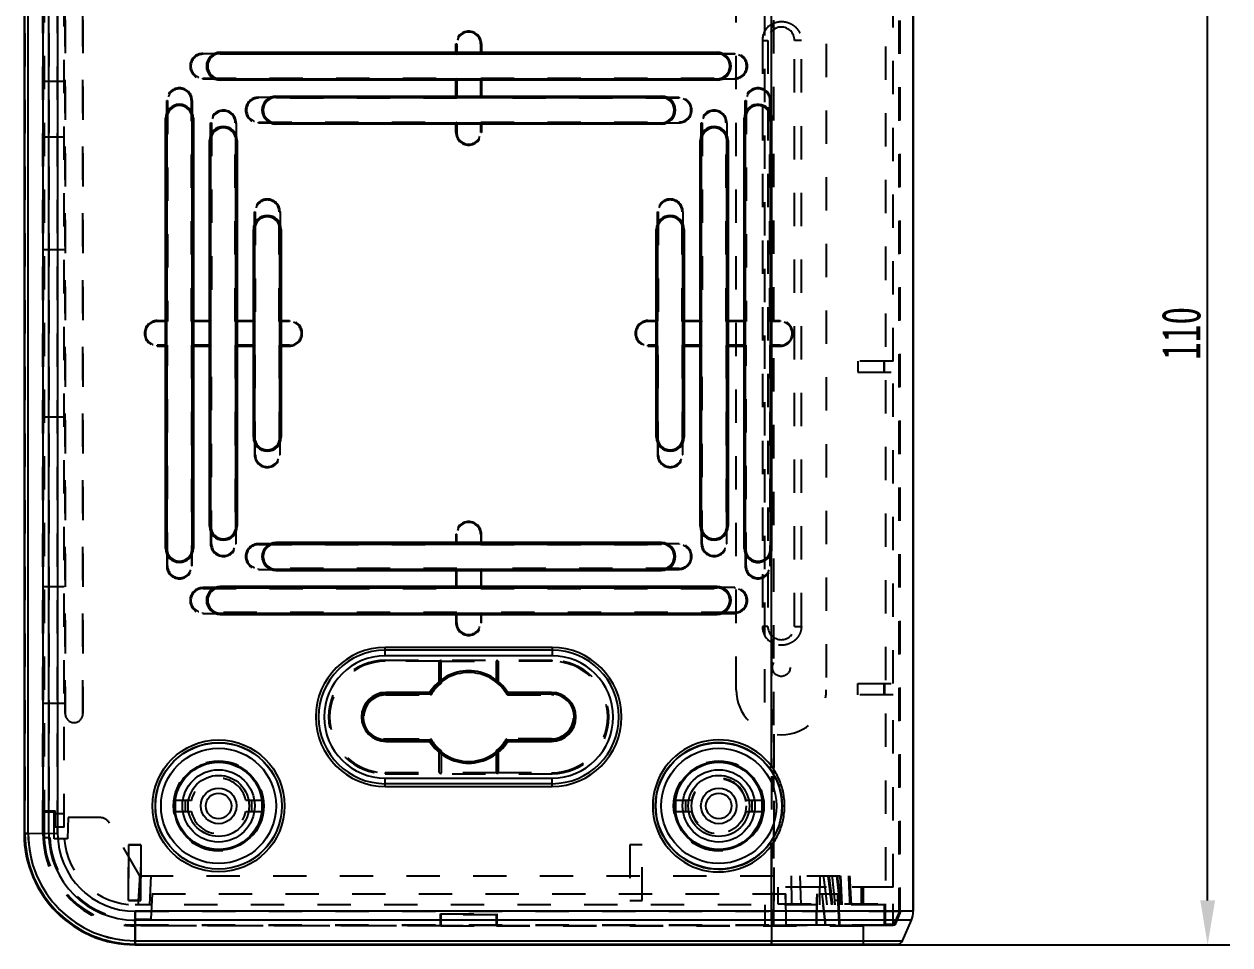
# Model space of a CAD drawing. Header units: millimetres. Extents: x 70 to 542, y 32 to 464.
# Drawn here: x 145.2 to 253.7, y 141.4 to 224.2 of the extents above; entities that cross this region are included whole.
import ezdxf

# ---------------------------------------------------------------- set-up
doc = ezdxf.new("R2010")
doc.units = ezdxf.units.MM
doc.header["$PDSIZE"] = -5
doc.linetypes.add('EB_DASH', pattern=[6, 3, -3])
doc.layers.get('Defpoints').update_dxf_attribs({"linetype": 'CONTINUOUS'})
for name, color, linetype in [('1_DXF_CONTINUOUS_LINE', 7, 'CONTINUOUS'), ('1_DXF_HIDDEN_LINE', 7, 'CONTINUOUS'), ('2_DXF_CONTINUOUS_LINE', 7, 'CONTINUOUS'), ('2_DXF_HIDDEN_LINE', 7, 'CONTINUOUS'), ('3_DXF_HIDDEN_LINE', 7, 'CONTINUOUS'), ('4_DXF_HIDDEN_LINE', 7, 'CONTINUOUS'), ('TOP', 7, 'CONTINUOUS')]:
    doc.layers.add(name, color=color, linetype=linetype)
doc.styles.add('标准', font='', dxfattribs={"width": 0.667})
doc.styles.get('标准').set_extended_font_data('仿宋_GB2312')
doc.dimstyles.new('标准', dxfattribs={"dimtxt": 3.5, "dimasz": 4, "dimexe": 2, "dimexo": 0, "dimtad": 1, "dimdec": 1, "dimdsep": 46, "dimtxsty": '标准', "dimcen": 0, "dimdle": 6, "dimazin": 0, "dimtfac": 1, "dimtdec": 3, "dimtmove": 0, "dimatfit": 3, "dimfxl": 1, "dimtolj": 1, "dimtzin": 0, "dimarcsym": 0})

# ---------------------------------------------------------------- blocks, each defined once
blk = doc.blocks.new('*D15')
at = {"layer": 'Defpoints', "color": 0}
for p in [(187.96, 251.43), (251.69, 251.43), (187.96, 141.43)]:
    blk.add_point(p, dxfattribs=at)
at = {"layer": 'TOP', "color": 0, "lineweight": -2}
for p, q in [((187.96, 251.43), (253.69, 251.43)), ((251.69, 145.43), (251.69, 247.43)), ((187.96, 141.43), (253.69, 141.43))]:
    blk.add_line(p, q, dxfattribs=at)
at = {"layer": 'TOP', "color": 0}
for points in [[(251.03, 247.43), (252.36, 247.43), (251.69, 251.43)], [(251.03, 145.43), (252.36, 145.43), (251.69, 141.43)]]:
    blk.add_solid(points, dxfattribs=at)
at = {"layer": 'TOP', "color": 0, "insert": (249.32, 196.43), "char_height": 3.5, "attachment_point": 5, "rotation": 90, "style": '标准'}
blk.add_mtext('\\A1;110', dxfattribs=at)

msp = doc.modelspace()

# ---------------------------------------------------------------- linework, layer by layer
at = {"layer": '1_DXF_CONTINUOUS_LINE', "color": 7, "linetype": 'Continuous'}
for p, q in [((225.21, 248.41), (225.21, 144.45)), ((145.21, 241.43), (145.21, 151.43)), ((145.28, 151.43), (145.28, 241.43)), ((145.58, 151.44), (145.58, 241.43)), ((147.43, 151.43), (147.43, 241.43)), ((148.23, 241.43), (148.23, 151.43)), ((212.46, 216.05), (212.46, 235.37)), ((162.86, 221.58), (162.86, 221.71)), ((162.86, 221.71), (207.56, 221.71)), ((184.06, 221.61), (162.86, 221.61)), ((162.86, 221.58), (207.56, 221.58)), ((184.09, 221.58), (184.06, 221.61)), ((186.37, 221.61), (186.34, 221.58)), ((207.56, 221.61), (186.37, 221.61)), ((207.56, 221.71), (207.56, 221.58)), ((162.86, 219.2), (162.86, 219.33)), ((162.86, 219.33), (207.56, 219.33)), ((162.86, 219.3), (184.06, 219.3)), ((207.56, 219.2), (162.86, 219.2)), ((184.06, 219.3), (184.09, 219.33)), ((186.34, 219.33), (186.37, 219.3)), ((186.37, 219.3), (207.56, 219.3)), ((207.56, 219.33), (207.56, 219.2)), ((167.86, 217.63), (167.86, 217.76)), ((167.86, 217.76), (202.56, 217.76)), ((184.06, 217.66), (167.86, 217.66)), ((167.86, 217.63), (202.56, 217.63)), ((184.09, 217.63), (184.06, 217.66)), ((186.37, 217.66), (186.34, 217.63)), ((202.56, 217.66), (186.37, 217.66)), ((202.56, 217.76), (202.56, 217.63)), ((157.94, 177.08), (157.94, 215.78)), ((157.94, 215.78), (158.06, 215.78)), ((158.04, 215.78), (158.04, 197.59)), ((158.06, 177.08), (158.06, 215.78)), ((160.32, 177.08), (160.32, 215.78)), ((160.32, 215.78), (160.44, 215.78)), ((160.34, 197.59), (160.34, 215.78)), ((160.44, 215.78), (160.44, 177.08)), ((167.86, 215.25), (167.86, 215.38)), ((167.86, 215.38), (202.56, 215.38)), ((167.86, 215.35), (184.06, 215.35)), ((202.56, 215.25), (167.86, 215.25)), ((184.06, 215.35), (184.09, 215.38)), ((186.34, 215.38), (186.37, 215.35)), ((186.37, 215.35), (202.56, 215.35)), ((202.56, 215.38), (202.56, 215.25)), ((209.99, 215.78), (210.11, 215.78)), ((209.99, 177.08), (209.99, 215.78)), ((210.09, 215.78), (210.09, 197.59)), ((210.11, 177.08), (210.11, 215.78)), ((212.37, 215.78), (212.49, 215.78)), ((212.37, 177.08), (212.37, 215.78)), ((212.39, 197.59), (212.39, 215.78)), ((212.49, 177.08), (212.49, 215.78)), ((161.89, 179.08), (161.89, 213.78)), ((161.89, 213.78), (162.01, 213.78)), ((161.99, 213.78), (161.99, 197.59)), ((162.01, 179.08), (162.01, 213.78)), ((164.27, 179.08), (164.27, 213.78)), ((164.27, 213.78), (164.39, 213.78)), ((164.29, 197.59), (164.29, 213.78)), ((164.39, 213.78), (164.39, 179.08)), ((206.04, 213.78), (206.16, 213.78)), ((206.04, 179.08), (206.04, 213.78)), ((206.14, 213.78), (206.14, 197.59)), ((206.16, 179.08), (206.16, 213.78)), ((208.42, 213.78), (208.54, 213.78)), ((208.42, 179.08), (208.42, 213.78)), ((208.44, 197.59), (208.44, 213.78)), ((208.54, 213.78), (208.54, 179.08)), ((165.84, 187.08), (165.84, 205.78)), ((165.84, 205.78), (165.96, 205.78)), ((165.94, 205.78), (165.94, 197.59)), ((165.96, 187.08), (165.96, 205.78)), ((168.22, 187.08), (168.22, 205.78)), ((168.22, 205.78), (168.34, 205.78)), ((168.24, 197.59), (168.24, 205.78)), ((168.34, 205.78), (168.34, 187.08)), ((202.09, 205.78), (202.21, 205.78)), ((202.09, 187.08), (202.09, 205.78)), ((202.19, 205.78), (202.19, 197.59)), ((202.21, 187.08), (202.21, 205.78)), ((204.47, 205.78), (204.59, 205.78)), ((204.47, 187.08), (204.47, 205.78)), ((204.49, 197.59), (204.49, 205.78)), ((204.59, 205.78), (204.59, 187.08)), ((158.04, 197.59), (158.06, 197.56)), ((160.32, 197.56), (160.34, 197.59)), ((161.99, 197.59), (162.01, 197.56)), ((164.27, 197.56), (164.29, 197.59)), ((165.94, 197.59), (165.96, 197.56)), ((168.22, 197.56), (168.24, 197.59)), ((202.19, 197.59), (202.21, 197.56)), ((204.47, 197.56), (204.49, 197.59)), ((206.14, 197.59), (206.16, 197.56)), ((208.42, 197.56), (208.44, 197.59)), ((210.09, 197.59), (210.11, 197.56)), ((212.37, 197.56), (212.39, 197.59)), ((158.04, 195.28), (158.06, 195.3)), ((158.04, 195.28), (158.04, 177.08)), ((160.34, 195.28), (160.32, 195.3)), ((160.34, 177.08), (160.34, 195.28)), ((162.01, 195.3), (161.99, 195.28)), ((161.99, 195.28), (161.99, 179.08)), ((164.29, 195.28), (164.27, 195.3)), ((164.29, 179.08), (164.29, 195.28)), ((165.96, 195.3), (165.94, 195.28)), ((165.94, 195.28), (165.94, 187.08)), ((168.24, 195.28), (168.22, 195.3)), ((168.24, 187.08), (168.24, 195.28)), ((202.21, 195.3), (202.19, 195.28)), ((202.19, 195.28), (202.19, 187.08)), ((204.49, 195.28), (204.47, 195.3)), ((204.49, 187.08), (204.49, 195.28)), ((206.16, 195.3), (206.14, 195.28)), ((206.14, 195.28), (206.14, 179.08)), ((208.42, 195.3), (208.44, 195.28)), ((208.44, 179.08), (208.44, 195.28)), ((210.11, 195.3), (210.09, 195.28)), ((210.09, 195.28), (210.09, 177.08)), ((212.39, 195.28), (212.37, 195.3)), ((212.39, 177.08), (212.39, 195.28)), ((165.96, 187.08), (165.84, 187.08)), ((168.34, 187.08), (168.22, 187.08)), ((202.21, 187.08), (202.09, 187.08)), ((204.59, 187.08), (204.47, 187.08)), ((162.01, 179.08), (161.89, 179.08)), ((164.39, 179.08), (164.27, 179.08)), ((206.16, 179.08), (206.04, 179.08)), ((208.54, 179.08), (208.42, 179.08)), ((158.06, 177.08), (157.94, 177.08)), ((160.44, 177.08), (160.32, 177.08)), ((202.56, 177.61), (167.86, 177.61)), ((167.86, 177.48), (167.86, 177.61)), ((167.86, 177.51), (184.06, 177.51)), ((167.86, 177.48), (202.56, 177.48)), ((184.06, 177.51), (184.09, 177.48)), ((186.34, 177.48), (186.37, 177.51)), ((186.37, 177.51), (202.56, 177.51)), ((202.56, 177.61), (202.56, 177.48)), ((210.11, 177.08), (209.99, 177.08)), ((212.49, 177.08), (212.37, 177.08)), ((212.46, 157.49), (212.46, 176.82)), ((167.86, 175.23), (202.56, 175.23)), ((167.86, 175.1), (167.86, 175.23)), ((184.06, 175.2), (167.86, 175.2)), ((167.86, 175.1), (202.56, 175.1)), ((184.09, 175.23), (184.06, 175.2)), ((186.37, 175.2), (186.34, 175.23)), ((202.56, 175.2), (186.37, 175.2)), ((202.56, 175.23), (202.56, 175.1)), ((162.86, 173.53), (162.86, 173.66)), ((207.56, 173.66), (162.86, 173.66)), ((207.56, 173.66), (207.56, 173.53)), ((184.06, 173.56), (162.86, 173.56)), ((162.86, 173.53), (207.56, 173.53)), ((184.06, 173.56), (184.09, 173.53)), ((186.34, 173.53), (186.37, 173.56)), ((207.56, 173.56), (186.37, 173.56)), ((162.86, 171.15), (162.86, 171.28)), ((162.86, 171.28), (207.56, 171.28)), ((162.86, 171.25), (184.06, 171.25)), ((162.86, 171.15), (207.56, 171.15)), ((184.09, 171.28), (184.06, 171.25)), ((186.37, 171.25), (186.34, 171.28)), ((186.37, 171.25), (207.56, 171.25)), ((207.56, 171.28), (207.56, 171.15)), ((192.71, 168.18), (177.71, 168.18)), ((177.71, 167.43), (177.71, 168.18)), ((192.71, 168.18), (192.71, 167.43)), ((192.71, 167.93), (177.71, 167.93)), ((192.71, 167.43), (177.71, 167.43)), ((181.69, 164.13), (177.76, 164.13)), ((177.76, 164.08), (177.76, 164.13)), ((177.76, 164.08), (181.72, 164.08)), ((181.78, 163.98), (177.76, 163.98)), ((192.66, 163.98), (188.65, 163.98)), ((188.71, 164.08), (192.66, 164.08)), ((192.66, 164.13), (188.73, 164.13)), ((192.66, 164.13), (192.66, 164.08)), ((177.76, 159.88), (181.78, 159.88)), ((181.72, 159.78), (177.76, 159.78)), ((177.76, 159.73), (177.76, 159.78)), ((177.76, 159.73), (181.69, 159.73)), ((188.65, 159.88), (192.66, 159.88)), ((192.66, 159.78), (188.71, 159.78)), ((188.73, 159.73), (192.66, 159.73)), ((192.66, 159.78), (192.66, 159.73)), ((212.26, 157.34), (212.46, 157.49)), ((177.71, 156.43), (192.71, 156.43)), ((177.71, 155.68), (177.71, 156.43)), ((192.71, 155.68), (192.71, 156.43)), ((192.71, 155.93), (177.71, 155.93)), ((177.71, 155.68), (192.71, 155.68)), ((213.63, 153.93), (213.4, 153.93)), ((145.28, 151.43), (145.21, 151.43)), ((148.23, 151.43), (145.58, 151.44)), ((212.46, 150.37), (212.26, 150.52)), ((212.46, 144.45), (212.46, 150.37)), ((225.21, 144.45), (155.22, 144.45)), ((155.22, 141.8), (155.22, 144.45)), ((225.05, 143.65), (155.22, 143.65)), ((212.46, 143.65), (212.46, 141.8)), ((224.24, 141.8), (225.05, 143.65)), ((155.21, 141.5), (223.79, 141.5)), ((155.21, 141.43), (155.21, 141.5)), ((155.21, 141.43), (220.71, 141.43)), ((155.22, 141.8), (224.24, 141.8)), ((212.46, 141.5), (212.46, 141.43)), ((220.71, 141.43), (223.79, 141.5))]:
    msp.add_line(p, q, dxfattribs=at)
for centre, radius in [((162.71, 153.93), 5.94), ((162.71, 153.93), 5.69), ((162.71, 153.93), 5.68), ((207.71, 153.93), 5.68), ((162.71, 153.93), 5.18), ((207.71, 153.93), 5.18), ((162.71, 153.93), 4), ((162.71, 153.93), 3.92), ((207.71, 153.93), 4), ((207.71, 153.93), 3.92), ((162.71, 153.93), 3.25), ((162.71, 153.93), 2.75), ((207.71, 153.93), 3.25), ((207.71, 153.93), 2.75), ((162.71, 153.93), 1.6), ((207.71, 153.93), 1.6)]:
    msp.add_circle(centre, radius, dxfattribs=at)
for centre, radius, start, end in [((162.86, 220.46), 1.25, 90, 270), ((162.86, 220.46), 1.13, 90, 270), ((207.56, 220.46), 1.25, 270, 90), ((207.56, 220.46), 1.13, 270, 90), ((159.19, 215.78), 1.25, 0, 180), ((167.86, 216.51), 1.25, 90, 270), ((167.86, 216.51), 1.13, 90, 270), ((202.56, 216.51), 1.25, 270, 90), ((202.56, 216.51), 1.13, 270, 90), ((211.24, 215.78), 1.25, 12.175, 180), ((159.19, 215.78), 1.13, 0, 180), ((211.24, 215.78), 1.13, 0, 180), ((163.14, 213.78), 1.25, 0, 180), ((163.14, 213.78), 1.13, 0, 180), ((207.29, 213.78), 1.25, 0, 180), ((207.29, 213.78), 1.13, 0, 180), ((167.09, 205.78), 1.25, 0, 180), ((167.09, 205.78), 1.13, 0, 180), ((203.34, 205.78), 1.25, 0, 180), ((203.34, 205.78), 1.13, 0, 180), ((167.09, 187.08), 1.25, 180, 0), ((167.09, 187.08), 1.13, 180, 0), ((203.34, 187.08), 1.25, 180, 360), ((203.34, 187.08), 1.13, 180, 360), ((163.14, 179.08), 1.25, 180, 0), ((163.14, 179.08), 1.13, 180, 0), ((207.29, 179.08), 1.25, 180, 360), ((207.29, 179.08), 1.13, 180, 0), ((159.19, 177.08), 1.25, 180, 0), ((159.19, 177.08), 1.13, 180, 0), ((167.86, 176.36), 1.25, 90, 270), ((167.86, 176.36), 1.13, 90, 270), ((202.56, 176.36), 1.25, 270, 90), ((202.56, 176.36), 1.13, 270, 90), ((211.24, 177.08), 1.25, 180, 347.825), ((211.24, 177.08), 1.13, 180, 0), ((162.86, 172.41), 1.25, 90, 270), ((207.56, 172.41), 1.25, 270, 90), ((162.86, 172.41), 1.13, 90, 270), ((207.56, 172.41), 1.13, 270, 90), ((177.71, 161.93), 6.25, 90, 270), ((192.71, 161.93), 6.25, 270, 90), ((177.71, 161.93), 6, 90, 270), ((177.71, 161.93), 5.5, 90, 270), ((192.71, 161.93), 6, 270, 90), ((192.71, 161.93), 5.5, 270, 90), ((185.21, 161.93), 4.15, 32.0288, 147.9712), ((185.21, 161.93), 4.1, 130.2714, 148.3761), ((185.21, 161.93), 4, 30.8305, 149.1695), ((185.21, 161.93), 4.1, 31.6239, 49.7286), ((177.76, 161.93), 2.2, 90, 270), ((177.76, 161.93), 2.15, 90, 270), ((177.76, 161.93), 2.05, 90, 270), ((192.66, 161.93), 2.2, 270, 90), ((192.66, 161.93), 2.15, 270, 90), ((192.66, 161.93), 2.05, 270, 90), ((185.21, 161.93), 4.15, 212.0288, 327.9712), ((185.21, 161.93), 4.1, 211.6239, 229.7286), ((185.21, 161.93), 4, 210.8305, 329.1695), ((185.21, 161.93), 4.1, 310.2714, 328.3761), ((207.71, 153.93), 5.94, 36.8666, 323.1334), ((207.71, 153.93), 5.69, 36.8666, 323.1334), ((155.21, 151.43), 10, 180, 269.9977), ((155.21, 151.43), 9.93, 180, 269.9998), ((155.22, 151.44), 9.64, 180, 269.9969), ((155.22, 151.44), 7.79, 180.0167, 269.9837), ((155.22, 151.44), 6.99, 180.0222, 269.9783), ((223.21, 144.45), 2, 336.4562, 359.9953), ((223.78, 142), 0.5, 271.2703, 336.4596)]:
    msp.add_arc(centre, radius, start, end, dxfattribs=at)
for points, knots in [([(212.49, 215.78), (212.49, 215.81), (212.49, 215.87), (212.48, 215.96), (212.47, 216.02), (212.46, 216.05)], [0, 0, 0, 0, 0.088898, 0.1774561, 0.2662373, 0.2662373, 0.2662373, 0.2662373]), ([(212.46, 176.82), (212.47, 176.85), (212.48, 176.9), (212.49, 176.99), (212.49, 177.05), (212.49, 177.08)], [0, 0, 0, 0, 0.0889063, 0.177465, 0.2662373, 0.2662373, 0.2662373, 0.2662373]), ([(182.56, 165.06), (182.58, 165.05), (182.6, 165.04), (182.63, 165.03), (182.65, 165.02), (182.66, 165.01)], [0, 0, 0, 0, 0.0366719, 0.0733029, 0.1098936, 0.1098936, 0.1098936, 0.1098936]), ([(187.76, 165.01), (187.78, 165.02), (187.8, 165.03), (187.83, 165.04), (187.85, 165.05), (187.86, 165.06)], [0, 0, 0, 0, 0.0366188, 0.0732498, 0.1098936, 0.1098936, 0.1098936, 0.1098936]), ([(181.69, 164.13), (181.7, 164.13), (181.7, 164.12), (181.71, 164.1), (181.72, 164.09), (181.72, 164.08)], [0, 0, 0, 0, 0.02000033, 0.03999061, 0.05997094, 0.05997094, 0.05997094, 0.05997094]), ([(188.71, 164.08), (188.71, 164.09), (188.71, 164.1), (188.72, 164.12), (188.73, 164.13), (188.73, 164.13)], [0, 0, 0, 0, 0.01998033, 0.03997061, 0.05997094, 0.05997094, 0.05997094, 0.05997094]), ([(181.72, 159.78), (181.72, 159.78), (181.71, 159.76), (181.7, 159.75), (181.7, 159.74), (181.69, 159.73)], [0, 0, 0, 0, 0.01998033, 0.03997061, 0.05997094, 0.05997094, 0.05997094, 0.05997094]), ([(188.73, 159.73), (188.73, 159.74), (188.72, 159.75), (188.71, 159.76), (188.71, 159.78), (188.71, 159.78)], [0, 0, 0, 0, 0.02000033, 0.03999061, 0.05997094, 0.05997094, 0.05997094, 0.05997094]), ([(182.66, 158.85), (182.65, 158.84), (182.63, 158.83), (182.6, 158.82), (182.58, 158.81), (182.56, 158.8)], [0, 0, 0, 0, 0.0366188, 0.0732498, 0.1098936, 0.1098936, 0.1098936, 0.1098936]), ([(187.86, 158.8), (187.85, 158.81), (187.83, 158.82), (187.8, 158.83), (187.78, 158.84), (187.76, 158.85)], [0, 0, 0, 0, 0.0366719, 0.0733029, 0.1098936, 0.1098936, 0.1098936, 0.1098936]), ([(212.26, 157.34), (212.4, 157.16), (212.74, 156.65), (213.14, 155.76), (213.36, 154.79), (213.4, 154.18), (213.4, 153.93)], [0, 0, 0, 0, 0.693764, 1.808347, 2.917641, 3.656095, 3.656095, 3.656095, 3.656095]), ([(213.63, 153.93), (213.63, 154.35), (213.54, 155.2), (213.14, 156.42), (212.71, 157.15), (212.46, 157.49)], [0, 0, 0, 0, 1.268288, 2.543308, 3.804848, 3.804848, 3.804848, 3.804848]), ([(213.4, 153.93), (213.4, 153.66), (213.36, 153.02), (213.12, 152.05), (212.72, 151.19), (212.4, 150.7), (212.26, 150.52)], [0, 0, 0, 0, 0.818384, 1.900952, 2.988464, 3.656206, 3.656206, 3.656206, 3.656206]), ([(212.46, 150.37), (212.71, 150.71), (213.14, 151.45), (213.54, 152.66), (213.63, 153.51), (213.63, 153.93)], [0, 0, 0, 0, 1.26208, 2.537118, 3.804848, 3.804848, 3.804848, 3.804848]), ([(145.58, 151.44), (145.53, 151.44), (145.44, 151.44), (145.35, 151.43), (145.3, 151.44), (145.28, 151.43)], [0, 0, 0, 0, 0.1556789, 0.2606799, 0.3002307, 0.3002307, 0.3002307, 0.3002307]), ([(212.46, 144.45), (212.46, 144.36), (212.46, 144.18), (212.46, 143.91), (212.46, 143.74), (212.46, 143.65)], [0, 0, 0, 0, 0.2730825, 0.5410202, 0.7987688, 0.7987688, 0.7987688, 0.7987688]), ([(155.21, 141.5), (155.22, 141.51), (155.21, 141.56), (155.22, 141.66), (155.22, 141.75), (155.22, 141.8)], [0, 0, 0, 0, 0.0397513, 0.1448591, 0.3002325, 0.3002325, 0.3002325, 0.3002325]), ([(212.46, 141.8), (212.46, 141.75), (212.46, 141.66), (212.47, 141.56), (212.46, 141.51), (212.46, 141.5)], [0, 0, 0, 0, 0.1556745, 0.260669, 0.3002025, 0.3002025, 0.3002025, 0.3002025])]:
    msp.add_open_spline(points, degree=3, knots=knots, dxfattribs=at)
at = {"layer": '1_DXF_HIDDEN_LINE', "color": 8, "linetype": 'EB_DASH'}
for p, q in [((212.66, 197.59), (212.66, 249.67)), ((223.91, 248.56), (223.91, 144.3)), ((222.71, 246.23), (222.71, 146.63)), ((146.91, 151.43), (146.91, 241.43)), ((146.97, 151.43), (146.97, 241.43)), ((148.91, 162.23), (148.91, 230.63)), ((150.51, 230.63), (150.51, 162.23)), ((184.06, 221.61), (184.06, 222.46)), ((184.06, 222.46), (184.14, 222.46)), ((184.14, 222.46), (184.14, 221.53)), ((186.29, 221.53), (186.29, 222.46)), ((186.29, 222.46), (186.37, 222.46)), ((186.37, 222.46), (186.37, 221.61)), ((161.29, 221.53), (161.29, 221.61)), ((161.29, 221.61), (162.86, 221.61)), ((184.14, 221.53), (161.29, 221.53)), ((184.09, 221.58), (184.14, 221.53)), ((186.29, 221.53), (186.34, 221.58)), ((209.14, 221.53), (186.29, 221.53)), ((207.56, 221.61), (209.14, 221.61)), ((209.14, 221.61), (209.14, 221.53)), ((161.29, 219.3), (161.29, 219.38)), ((161.29, 219.38), (184.14, 219.38)), ((162.86, 219.3), (161.29, 219.3)), ((184.06, 217.66), (184.06, 219.3)), ((184.09, 219.33), (184.14, 219.38)), ((184.14, 219.38), (184.14, 217.58)), ((186.29, 217.58), (186.29, 219.38)), ((186.29, 219.38), (186.34, 219.33)), ((186.29, 219.38), (209.14, 219.38)), ((186.37, 219.3), (186.37, 217.66)), ((209.14, 219.3), (207.56, 219.3)), ((209.14, 219.38), (209.14, 219.3)), ((158.04, 215.78), (158.04, 217.36)), ((158.04, 217.36), (158.11, 217.36)), ((158.11, 217.36), (158.11, 197.51)), ((160.26, 197.51), (160.26, 217.36)), ((160.26, 217.36), (160.34, 217.36)), ((160.34, 217.36), (160.34, 215.78)), ((166.29, 217.58), (166.29, 217.66)), ((166.29, 217.66), (167.86, 217.66)), ((184.14, 217.58), (166.29, 217.58)), ((184.09, 217.63), (184.14, 217.58)), ((186.29, 217.58), (186.34, 217.63)), ((204.14, 217.58), (186.29, 217.58)), ((202.56, 217.66), (204.14, 217.66)), ((204.14, 217.66), (204.14, 217.58)), ((210.09, 217.36), (210.16, 217.36)), ((210.09, 215.78), (210.09, 217.36)), ((210.16, 217.36), (210.16, 197.51)), ((212.31, 217.36), (212.39, 217.36)), ((212.31, 197.51), (212.31, 217.36)), ((212.39, 217.36), (212.39, 215.78)), ((161.99, 213.78), (161.99, 215.36)), ((161.99, 215.36), (162.06, 215.36)), ((162.06, 215.36), (162.06, 197.51)), ((164.21, 197.51), (164.21, 215.36)), ((164.21, 215.36), (164.29, 215.36)), ((164.29, 215.36), (164.29, 213.78)), ((166.29, 215.35), (166.29, 215.43)), ((166.29, 215.43), (184.14, 215.43)), ((167.86, 215.35), (166.29, 215.35)), ((184.06, 214.51), (184.06, 215.35)), ((184.14, 215.43), (184.09, 215.38)), ((184.14, 215.43), (184.14, 214.51)), ((186.29, 214.51), (186.29, 215.43)), ((186.29, 215.43), (186.34, 215.38)), ((186.29, 215.43), (204.14, 215.43)), ((186.37, 215.35), (186.37, 214.51)), ((204.14, 215.35), (202.56, 215.35)), ((204.14, 215.43), (204.14, 215.35)), ((206.14, 213.78), (206.14, 215.36)), ((206.14, 215.36), (206.21, 215.36)), ((206.21, 215.36), (206.21, 197.51)), ((208.36, 197.51), (208.36, 215.36)), ((208.36, 215.36), (208.44, 215.36)), ((208.44, 215.36), (208.44, 213.78)), ((184.14, 214.51), (184.06, 214.51)), ((186.37, 214.51), (186.29, 214.51)), ((165.94, 205.78), (165.94, 207.36)), ((165.94, 207.36), (166.01, 207.36)), ((166.01, 207.36), (166.01, 197.51)), ((168.16, 197.51), (168.16, 207.36)), ((168.16, 207.36), (168.24, 207.36)), ((168.24, 207.36), (168.24, 205.78)), ((202.19, 207.36), (202.26, 207.36)), ((202.19, 205.78), (202.19, 207.36)), ((202.26, 207.36), (202.26, 197.51)), ((204.41, 207.36), (204.49, 207.36)), ((204.41, 197.51), (204.41, 207.36)), ((204.49, 207.36), (204.49, 205.78)), ((157.19, 197.51), (157.19, 197.59)), ((157.19, 197.59), (158.04, 197.59)), ((158.11, 197.51), (157.19, 197.51)), ((158.11, 197.51), (158.06, 197.56)), ((160.26, 197.51), (160.32, 197.56)), ((162.06, 197.51), (160.26, 197.51)), ((160.34, 197.59), (161.99, 197.59)), ((162.06, 197.51), (162.01, 197.56)), ((164.21, 197.51), (164.27, 197.56)), ((166.01, 197.51), (164.21, 197.51)), ((164.29, 197.59), (165.94, 197.59)), ((166.01, 197.51), (165.96, 197.56)), ((168.16, 197.51), (168.22, 197.56)), ((169.09, 197.51), (168.16, 197.51)), ((168.24, 197.59), (169.09, 197.59)), ((169.09, 197.59), (169.09, 197.51)), ((201.34, 197.59), (202.19, 197.59)), ((201.34, 197.51), (201.34, 197.59)), ((202.26, 197.51), (201.34, 197.51)), ((202.26, 197.51), (202.21, 197.56)), ((204.41, 197.51), (204.47, 197.56)), ((206.21, 197.51), (204.41, 197.51)), ((204.49, 197.59), (206.14, 197.59)), ((206.16, 197.56), (206.21, 197.51)), ((208.42, 197.56), (208.36, 197.51)), ((210.16, 197.51), (208.36, 197.51)), ((208.44, 197.59), (210.09, 197.59)), ((210.16, 197.51), (210.11, 197.56)), ((212.31, 197.51), (212.37, 197.56)), ((213.24, 197.51), (212.31, 197.51)), ((212.39, 197.59), (212.66, 197.59)), ((213.24, 197.58), (213.24, 197.51)), ((157.19, 195.28), (157.19, 195.36)), ((158.11, 195.36), (157.19, 195.36)), ((157.19, 195.28), (158.04, 195.28)), ((158.06, 195.3), (158.11, 195.36)), ((158.11, 175.51), (158.11, 195.36)), ((160.26, 195.36), (160.26, 175.51)), ((160.32, 195.3), (160.26, 195.36)), ((162.06, 195.36), (160.26, 195.36)), ((160.34, 195.28), (161.99, 195.28)), ((162.01, 195.3), (162.06, 195.36)), ((162.06, 177.51), (162.06, 195.36)), ((164.21, 195.36), (164.21, 177.51)), ((164.27, 195.3), (164.21, 195.36)), ((166.01, 195.36), (164.21, 195.36)), ((164.29, 195.28), (165.94, 195.28)), ((165.96, 195.3), (166.01, 195.36)), ((166.01, 185.51), (166.01, 195.36)), ((168.16, 195.36), (168.16, 185.51)), ((168.22, 195.3), (168.16, 195.36)), ((169.09, 195.36), (168.16, 195.36)), ((168.24, 195.28), (169.09, 195.28)), ((169.09, 195.36), (169.09, 195.28)), ((202.26, 195.36), (201.34, 195.36)), ((201.34, 195.28), (201.34, 195.36)), ((201.34, 195.28), (202.19, 195.28)), ((202.21, 195.3), (202.26, 195.36)), ((202.26, 185.51), (202.26, 195.36)), ((206.21, 195.36), (204.41, 195.36)), ((204.47, 195.3), (204.41, 195.36)), ((204.41, 195.36), (204.41, 185.51)), ((204.49, 195.28), (206.14, 195.28)), ((206.16, 195.3), (206.21, 195.36)), ((206.21, 177.51), (206.21, 195.36)), ((210.16, 195.36), (208.36, 195.36)), ((208.42, 195.3), (208.36, 195.36)), ((208.36, 195.36), (208.36, 177.51)), ((208.44, 195.28), (210.09, 195.28)), ((210.11, 195.3), (210.16, 195.36)), ((210.16, 175.51), (210.16, 195.36)), ((213.24, 195.36), (212.31, 195.36)), ((212.37, 195.3), (212.31, 195.36)), ((212.31, 195.36), (212.31, 175.51)), ((212.39, 195.28), (212.66, 195.28)), ((212.66, 143.19), (212.66, 195.28)), ((213.24, 195.36), (213.24, 195.28)), ((165.94, 187.08), (165.94, 185.51)), ((168.24, 185.51), (168.24, 187.08)), ((202.19, 187.08), (202.19, 185.51)), ((204.49, 185.51), (204.49, 187.08)), ((166.01, 185.51), (165.94, 185.51)), ((168.24, 185.51), (168.16, 185.51)), ((202.26, 185.51), (202.19, 185.51)), ((204.49, 185.51), (204.41, 185.51)), ((161.99, 179.08), (161.99, 177.51)), ((164.29, 177.51), (164.29, 179.08)), ((206.14, 179.08), (206.14, 177.51)), ((208.44, 177.51), (208.44, 179.08)), ((184.06, 178.36), (184.14, 178.36)), ((184.06, 178.36), (184.06, 177.51)), ((184.14, 177.43), (184.14, 178.36)), ((186.29, 178.36), (186.37, 178.36)), ((186.29, 178.36), (186.29, 177.43)), ((186.37, 177.51), (186.37, 178.36)), ((158.04, 177.08), (158.04, 175.51)), ((160.34, 175.51), (160.34, 177.08)), ((162.06, 177.51), (161.99, 177.51)), ((164.29, 177.51), (164.21, 177.51)), ((166.29, 177.43), (166.29, 177.51)), ((167.86, 177.51), (166.29, 177.51)), ((166.29, 177.43), (184.14, 177.43)), ((184.14, 177.43), (184.09, 177.48)), ((186.34, 177.48), (186.29, 177.43)), ((186.29, 177.43), (204.14, 177.43)), ((204.14, 177.51), (202.56, 177.51)), ((204.14, 177.51), (204.14, 177.43)), ((206.21, 177.51), (206.14, 177.51)), ((208.44, 177.51), (208.36, 177.51)), ((210.09, 177.08), (210.09, 175.51)), ((212.39, 175.51), (212.39, 177.08)), ((158.11, 175.51), (158.04, 175.51)), ((160.34, 175.51), (160.26, 175.51)), ((166.29, 175.2), (166.29, 175.28)), ((184.14, 175.28), (166.29, 175.28)), ((166.29, 175.2), (167.86, 175.2)), ((184.06, 175.2), (184.06, 173.56)), ((184.09, 175.23), (184.14, 175.28)), ((184.14, 173.48), (184.14, 175.28)), ((204.14, 175.28), (186.29, 175.28)), ((186.34, 175.23), (186.29, 175.28)), ((186.29, 175.28), (186.29, 173.48)), ((186.37, 173.56), (186.37, 175.2)), ((202.56, 175.2), (204.14, 175.2)), ((204.14, 175.28), (204.14, 175.2)), ((210.16, 175.51), (210.09, 175.51)), ((212.39, 175.51), (212.31, 175.51)), ((161.29, 173.48), (161.29, 173.56)), ((162.86, 173.56), (161.29, 173.56)), ((161.29, 173.48), (184.14, 173.48)), ((184.14, 173.48), (184.09, 173.53)), ((186.29, 173.48), (186.34, 173.53)), ((186.29, 173.48), (209.14, 173.48)), ((209.14, 173.56), (207.56, 173.56)), ((209.14, 173.56), (209.14, 173.48)), ((161.29, 171.25), (161.29, 171.33)), ((184.14, 171.33), (161.29, 171.33)), ((161.29, 171.25), (162.86, 171.25)), ((184.06, 171.25), (184.06, 170.41)), ((184.14, 170.41), (184.06, 170.41)), ((184.14, 171.33), (184.09, 171.28)), ((184.14, 170.41), (184.14, 171.33)), ((209.14, 171.33), (186.29, 171.33)), ((186.29, 171.33), (186.34, 171.28)), ((186.29, 171.33), (186.29, 170.41)), ((186.37, 170.41), (186.29, 170.41)), ((186.37, 170.41), (186.37, 171.25)), ((207.56, 171.25), (209.14, 171.25)), ((209.14, 171.33), (209.14, 171.25)), ((177.71, 167.03), (192.71, 167.03)), ((177.71, 167.03), (177.71, 166.94)), ((182.56, 166.94), (177.71, 166.94)), ((182.66, 167.03), (182.56, 166.94)), ((182.56, 165.06), (182.56, 166.94)), ((182.74, 166.95), (182.66, 167.03)), ((182.74, 166.95), (187.69, 166.95)), ((182.74, 164.98), (182.74, 166.95)), ((187.77, 167.03), (187.69, 166.95)), ((187.69, 166.95), (187.69, 165.07)), ((187.86, 166.94), (187.77, 167.03)), ((192.71, 166.94), (187.86, 166.94)), ((187.86, 166.94), (187.86, 165.06)), ((192.71, 166.94), (192.71, 167.03)), ((177.76, 163.91), (177.76, 163.98)), ((177.76, 163.91), (181.82, 163.91)), ((188.69, 163.91), (192.66, 163.91)), ((192.66, 163.98), (192.66, 163.91)), ((177.76, 159.95), (181.82, 159.95)), ((177.76, 159.88), (177.76, 159.95)), ((192.66, 159.95), (188.61, 159.95)), ((192.66, 159.95), (192.66, 159.88)), ((182.56, 156.93), (182.56, 158.8)), ((182.74, 158.88), (182.74, 156.91)), ((187.69, 158.88), (187.69, 156.91)), ((187.86, 158.8), (187.86, 156.93)), ((177.71, 156.93), (182.56, 156.93)), ((177.71, 156.93), (177.71, 156.83)), ((177.71, 156.83), (192.71, 156.83)), ((182.56, 156.93), (182.66, 156.83)), ((182.66, 156.83), (182.74, 156.91)), ((187.69, 156.91), (182.74, 156.91)), ((187.77, 156.83), (187.69, 156.91)), ((187.77, 156.83), (187.86, 156.93)), ((187.86, 156.93), (192.71, 156.93)), ((192.71, 156.83), (192.71, 156.93)), ((155.71, 150.43), (154.61, 150.43)), ((154.61, 150.43), (154.61, 145.43)), ((155.71, 145.43), (155.71, 150.43)), ((200.81, 150.43), (199.71, 150.43)), ((199.71, 150.43), (199.71, 145.43)), ((200.81, 145.43), (200.81, 150.43)), ((222.71, 146.63), (213.01, 146.63)), ((213.01, 146.63), (213.01, 145.13)), ((220.71, 146.63), (220.71, 145.13)), ((154.61, 145.43), (155.71, 145.43)), ((199.71, 145.43), (200.81, 145.43)), ((213.01, 145.13), (222.71, 145.13)), ((222.71, 143.18), (222.71, 145.13)), ((223.91, 144.3), (223.47, 143.29)), ((187.71, 144.13), (182.71, 144.13)), ((182.71, 144.13), (182.71, 143.13)), ((187.71, 143.13), (187.71, 144.13)), ((222.71, 143.28), (223.47, 143.29)), ((155.21, 143.19), (212.46, 143.19)), ((182.71, 143.13), (155.21, 143.13)), ((182.71, 143.15), (187.71, 143.15)), ((187.71, 143.13), (220.71, 143.13)), ((222.71, 143.18), (220.71, 143.13)), ((220.71, 143.13), (220.71, 141.43)), ((212.46, 141.5), (212.46, 141.8))]:
    msp.add_line(p, q, dxfattribs=at)
for centre, radius in [((162.71, 153.93), 4.06), ((207.71, 153.93), 4.06), ((207.71, 153.93), 2.45)]:
    msp.add_circle(centre, radius, dxfattribs=at)
for centre, radius, start, end in [((185.21, 222.46), 1.15, 0, 180), ((185.21, 222.46), 1.07, 0, 180), ((161.29, 220.46), 1.15, 90, 270), ((161.29, 220.46), 1.07, 90, 270), ((209.14, 220.46), 1.15, 270, 90), ((209.14, 220.46), 1.07, 270, 90), ((159.19, 217.36), 1.15, 0, 180), ((159.19, 217.36), 1.07, 0, 180), ((211.24, 217.36), 1.15, 0, 180), ((211.24, 217.36), 1.07, 0, 180), ((166.29, 216.51), 1.15, 90, 270), ((166.29, 216.51), 1.07, 90, 270), ((204.14, 216.51), 1.15, 270, 90), ((204.14, 216.51), 1.07, 270, 90), ((163.14, 215.36), 1.15, 0, 180), ((163.14, 215.36), 1.07, 0, 180), ((207.29, 215.36), 1.15, 0, 180), ((207.29, 215.36), 1.07, 0, 180), ((185.21, 214.51), 1.15, 180, 360), ((185.21, 214.51), 1.07, 180, 360), ((167.09, 207.36), 1.15, 0, 180), ((167.09, 207.36), 1.07, 0, 180), ((203.34, 207.36), 1.15, 0, 180), ((203.34, 207.36), 1.07, 0, 180), ((157.19, 196.43), 1.15, 90, 270), ((157.19, 196.43), 1.07, 90, 270), ((169.09, 196.43), 1.15, 270, 90), ((169.09, 196.43), 1.07, 270, 90), ((201.34, 196.43), 1.15, 90, 270), ((201.34, 196.43), 1.07, 90, 270), ((213.24, 196.43), 1.07, 270, 90), ((167.09, 185.51), 1.15, 180, 0), ((167.09, 185.51), 1.07, 180, 0), ((203.34, 185.51), 1.15, 180, 360), ((203.34, 185.51), 1.07, 180, 360), ((185.21, 178.36), 1.15, 0, 180), ((185.21, 178.36), 1.07, 0, 180), ((163.14, 177.51), 1.15, 180, 0), ((163.14, 177.51), 1.07, 180, 0), ((166.29, 176.36), 1.15, 90, 270), ((166.29, 176.36), 1.07, 90, 270), ((204.14, 176.36), 1.15, 270, 90), ((204.14, 176.36), 1.07, 270, 90), ((207.29, 177.51), 1.15, 180, 0), ((207.29, 177.51), 1.07, 180, 0), ((159.19, 175.51), 1.15, 180, 360), ((159.19, 175.51), 1.07, 180, 0), ((211.24, 175.51), 1.15, 180, 0), ((211.24, 175.51), 1.07, 180, 0), ((161.29, 172.41), 1.15, 90, 270), ((161.29, 172.41), 1.07, 90, 270), ((209.14, 172.41), 1.15, 270, 90), ((209.14, 172.41), 1.07, 270, 90), ((185.21, 170.41), 1.15, 180, 0), ((185.21, 170.41), 1.07, 180, 0), ((177.71, 161.93), 5.1, 90, 270), ((177.71, 161.93), 5.01, 90, 270), ((192.71, 161.93), 5.1, 270, 90), ((192.71, 161.93), 5.01, 270, 90), ((185.21, 161.93), 3.93, 129.1117, 149.7754), ((177.76, 161.93), 1.98, 90, 270), ((185.21, 161.93), 4, 29.6142, 30.8305), ((192.66, 161.93), 1.98, 270, 90), ((149.71, 162.23), 0.8, 180, 0), ((185.21, 161.93), 3.93, 210.2246, 230.8883), ((185.21, 161.93), 3.93, 309.1117, 329.7754), ((155.21, 151.43), 8.3, 180, 269.9998), ((155.21, 151.43), 8.24, 180, 269.9998)]:
    msp.add_arc(centre, radius, start, end, dxfattribs=at)
for points, knots in [([(212.66, 197.59), (212.73, 197.59), (212.86, 197.59), (213.05, 197.58), (213.18, 197.58), (213.24, 197.58)], [0, 0, 0, 0, 0.1917676, 0.3834291, 0.5750007, 0.5750007, 0.5750007, 0.5750007]), ([(213.24, 195.28), (213.37, 195.28), (213.64, 195.33), (213.99, 195.53), (214.25, 195.84), (214.39, 196.23), (214.39, 196.64), (214.25, 197.02), (213.99, 197.34), (213.64, 197.54), (213.37, 197.58), (213.24, 197.58)], [0, 0, 0, 0, 0.390692, 0.793162, 1.195549, 1.596452, 1.996956, 2.397821, 2.800331, 3.202329, 3.592027, 3.592027, 3.592027, 3.592027]), ([(212.66, 195.28), (212.73, 195.28), (212.86, 195.28), (213.05, 195.28), (213.18, 195.28), (213.24, 195.28)], [0, 0, 0, 0, 0.1917676, 0.3834291, 0.5750007, 0.5750007, 0.5750007, 0.5750007]), ([(182.66, 165.01), (182.67, 165.01), (182.69, 165), (182.71, 164.99), (182.73, 164.98), (182.74, 164.98)], [0, 0, 0, 0, 0.02706219, 0.05411787, 0.08116726, 0.08116726, 0.08116726, 0.08116726]), ([(181.78, 163.98), (181.78, 163.97), (181.79, 163.96), (181.81, 163.93), (181.82, 163.92), (181.82, 163.91)], [0, 0, 0, 0, 0.02818468, 0.05635031, 0.08449721, 0.08449721, 0.08449721, 0.08449721]), ([(181.78, 159.88), (181.78, 159.89), (181.79, 159.91), (181.81, 159.93), (181.82, 159.95), (181.82, 159.95)], [0, 0, 0, 0, 0.02816733, 0.05633297, 0.08449721, 0.08449721, 0.08449721, 0.08449721]), ([(188.65, 159.88), (188.64, 159.89), (188.64, 159.91), (188.62, 159.93), (188.61, 159.95), (188.61, 159.95)], [0, 0, 0, 0, 0.02818468, 0.05635031, 0.08449721, 0.08449721, 0.08449721, 0.08449721]), ([(182.74, 158.88), (182.73, 158.88), (182.71, 158.87), (182.69, 158.86), (182.67, 158.85), (182.66, 158.85)], [0, 0, 0, 0, 0.02704938, 0.05410507, 0.08116726, 0.08116726, 0.08116726, 0.08116726]), ([(187.76, 158.85), (187.76, 158.85), (187.74, 158.86), (187.72, 158.87), (187.7, 158.88), (187.69, 158.88)], [0, 0, 0, 0, 0.02706219, 0.05411787, 0.08116726, 0.08116726, 0.08116726, 0.08116726]), ([(222.71, 143.19), (222.38, 143.19), (221.6, 143.19), (220.27, 143.19), (218.64, 143.19), (216.78, 143.19), (214.76, 143.19), (213.37, 143.19), (212.66, 143.19)], [0, 0, 0, 0, 0.997425, 2.346294, 3.994244, 5.877397, 7.922546, 10.050001, 10.050001, 10.050001, 10.050001]), ([(212.66, 143.19), (212.64, 143.19), (212.6, 143.19), (212.53, 143.19), (212.49, 143.19), (212.46, 143.19)], [0, 0, 0, 0, 0.0666831, 0.1333515, 0.2, 0.2, 0.2, 0.2])]:
    msp.add_open_spline(points, degree=3, knots=knots, dxfattribs=at)
at = {"layer": '2_DXF_CONTINUOUS_LINE', "color": 7, "linetype": 'Continuous'}
for p, q in [((225.21, 144.45), (225.21, 248.41)), ((224.24, 141.8), (225.05, 143.65))]:
    msp.add_line(p, q, dxfattribs=at)
for centre in [(162.71, 153.93), (207.71, 153.93)]:
    msp.add_circle(centre, 1.15, dxfattribs=at)
for centre, radius, start, end in [((223.21, 144.45), 2, 336.4562, 359.9953), ((223.78, 142), 0.5, 271.2703, 336.4596)]:
    msp.add_arc(centre, radius, start, end, dxfattribs=at)
at = {"layer": '2_DXF_HIDDEN_LINE', "color": 8, "linetype": 'EB_DASH'}
for p, q in [((224.01, 248.58), (224.01, 144.28)), ((145.21, 241.43), (145.21, 151.43)), ((145.28, 241.43), (145.28, 151.43)), ((145.58, 151.44), (145.58, 241.43)), ((146.91, 241.43), (146.91, 151.43)), ((146.97, 151.43), (146.97, 241.43)), ((147.43, 241.43), (147.43, 151.43)), ((148.23, 151.43), (148.23, 241.43)), ((211.81, 232.23), (211.81, 160.63)), ((148.91, 230.63), (148.91, 162.23)), ((150.51, 162.23), (150.51, 230.63)), ((209.28, 164.38), (209.28, 228.48)), ((217.38, 228.48), (217.38, 164.38)), ((223.4, 193.93), (223.4, 227.93)), ((212.72, 223.81), (212.46, 224.24)), ((211.63, 222.78), (211.63, 170.08)), ((211.63, 222.78), (212.13, 222.78)), ((212.13, 222.78), (212.13, 170.08)), ((215.14, 222.78), (214.53, 222.78)), ((214.53, 170.08), (214.53, 222.78)), ((215.14, 170.08), (215.14, 222.78)), ((223.4, 193.93), (220.21, 193.93)), ((220.21, 193.93), (220.21, 192.93)), ((222.56, 193.93), (222.56, 192.93)), ((222.61, 192.93), (222.61, 193.93)), ((220.21, 192.93), (223.4, 192.93)), ((223.4, 164.93), (223.4, 192.93)), ((212.13, 170.08), (211.63, 170.08)), ((214.53, 170.08), (215.14, 170.08)), ((212.46, 168.62), (212.72, 169.05)), ((212.46, 168.62), (212.46, 144.45)), ((220.21, 164.93), (223.4, 164.93)), ((220.21, 163.93), (220.21, 164.93)), ((222.56, 164.93), (222.56, 163.93)), ((222.61, 164.93), (222.61, 163.93)), ((223.4, 163.93), (220.21, 163.93)), ((223.4, 146.63), (223.4, 163.93)), ((212.66, 160.39), (212.66, 143.19)), ((160.26, 154.43), (158.84, 154.43)), ((158.84, 153.43), (158.84, 154.43)), ((159.71, 154.43), (159.71, 153.43)), ((166.59, 154.43), (165.16, 154.43)), ((165.71, 153.43), (165.71, 154.43)), ((166.59, 154.43), (166.59, 153.43)), ((205.26, 154.43), (203.84, 154.43)), ((203.84, 153.43), (203.84, 154.43)), ((204.71, 154.43), (204.71, 153.43)), ((211.59, 154.43), (210.16, 154.43)), ((210.71, 153.43), (210.71, 154.43)), ((211.59, 154.43), (211.59, 153.43)), ((158.84, 153.43), (160.26, 153.43)), ((165.16, 153.43), (166.59, 153.43)), ((203.84, 153.43), (205.26, 153.43)), ((210.16, 153.43), (211.59, 153.43)), ((145.28, 151.43), (145.21, 151.43)), ((148.23, 151.43), (145.58, 151.44)), ((154.61, 150.43), (155.71, 150.43)), ((154.61, 145.43), (154.61, 150.43)), ((155.71, 150.43), (155.71, 145.43)), ((200.81, 150.43), (199.71, 150.43)), ((199.71, 150.43), (199.71, 145.43)), ((200.81, 145.43), (200.81, 150.43)), ((223.4, 146.63), (213.01, 146.63)), ((213.01, 146.63), (213.01, 145.13)), ((220.56, 145.13), (220.56, 146.63)), ((155.71, 145.43), (154.61, 145.43)), ((199.71, 145.43), (200.81, 145.43)), ((155.22, 144.45), (225.21, 144.45)), ((155.22, 144.45), (155.22, 141.8)), ((213.01, 145.13), (223.4, 145.13)), ((223.4, 143.19), (223.4, 145.13)), ((224.01, 144.28), (223.54, 143.19)), ((225.05, 143.65), (155.22, 143.65)), ((212.46, 143.65), (212.46, 141.43)), ((223.54, 143.19), (220.71, 143.13)), ((155.21, 143.19), (212.46, 143.19)), ((220.71, 143.13), (155.21, 143.13)), ((220.71, 143.13), (220.71, 141.43)), ((155.21, 141.5), (223.79, 141.5)), ((155.21, 141.43), (155.21, 141.5)), ((155.21, 141.43), (220.71, 141.43)), ((155.22, 141.8), (224.24, 141.8)), ((220.71, 141.43), (223.79, 141.5))]:
    msp.add_line(p, q, dxfattribs=at)
msp.add_circle((213.33, 166.38), 0.8, dxfattribs=at)
for centre, radius, start, end in [((213.33, 222.78), 1.7, 120.6471, 180.0017), ((213.33, 222.78), 1.2, 0, 180), ((213.33, 170.08), 1.7, 180, 239.289), ((213.33, 170.08), 1.2, 180, 359.9999), ((213.33, 164.38), 4.05, 180, 0), ((149.71, 162.23), 0.8, 180, 0), ((162.71, 153.93), 2.5, 11.537, 168.463), ((207.71, 153.93), 2.5, 11.537, 168.463), ((162.71, 153.93), 2.5, 191.537, 348.463), ((207.71, 153.93), 2.5, 191.537, 348.463), ((155.21, 151.43), 10, 180, 269.9977), ((155.21, 151.43), 9.93, 180, 269.9998), ((155.22, 151.44), 9.64, 180, 269.9985), ((155.21, 151.43), 8.3, 180, 269.9998), ((155.21, 151.43), 8.24, 180, 269.9998), ((155.22, 151.44), 7.79, 180.02, 269.9805), ((155.22, 151.44), 6.99, 180.0222, 269.9783)]:
    msp.add_arc(centre, radius, start, end, dxfattribs=at)
for points, knots in [([(212.46, 224.24), (212.62, 224.33), (212.96, 224.46), (213.5, 224.5), (214.03, 224.38), (214.5, 224.12), (214.86, 223.73), (215.09, 223.27), (215.14, 222.94), (215.14, 222.78)], [0, 0, 0, 0, 0.529635, 1.071151, 1.611983, 2.145884, 2.665838, 3.170803, 3.654575, 3.654575, 3.654575, 3.654575]), ([(215.14, 170.08), (215.14, 169.92), (215.09, 169.58), (214.86, 169.12), (214.5, 168.74), (214.03, 168.48), (213.5, 168.36), (212.96, 168.4), (212.62, 168.53), (212.46, 168.62)], [0, 0, 0, 0, 0.491396, 0.996432, 1.516038, 2.047358, 2.583601, 3.119551, 3.656544, 3.656544, 3.656544, 3.656544]), ([(145.28, 151.43), (145.3, 151.44), (145.35, 151.43), (145.44, 151.44), (145.53, 151.44), (145.58, 151.44)], [0, 0, 0, 0, 0.0397503, 0.1448564, 0.3002306, 0.3002306, 0.3002306, 0.3002306]), ([(212.46, 143.65), (212.46, 143.74), (212.46, 143.91), (212.46, 144.18), (212.46, 144.36), (212.46, 144.45)], [0, 0, 0, 0, 0.2578383, 0.525777, 0.7987688, 0.7987688, 0.7987688, 0.7987688]), ([(212.66, 143.19), (213.39, 143.19), (214.83, 143.19), (216.9, 143.19), (218.79, 143.19), (220.05, 143.19), (220.66, 143.19), (220.71, 143.19)], [0, 0, 0, 0, 2.190988, 4.29137, 6.214432, 7.881799, 8.049973, 8.049973, 8.049973, 8.049973]), ([(220.71, 143.19), (221.11, 143.19), (221.82, 143.19), (222.71, 143.19), (223.21, 143.19), (223.4, 143.19)], [0, 0, 0, 0, 1.174695, 2.13776, 2.681407, 2.681407, 2.681407, 2.681407]), ([(212.66, 143.19), (212.64, 143.19), (212.6, 143.19), (212.53, 143.19), (212.49, 143.19), (212.46, 143.19)], [0, 0, 0, 0, 0.0666832, 0.1333515, 0.2, 0.2, 0.2, 0.2]), ([(155.22, 141.8), (155.22, 141.75), (155.22, 141.66), (155.21, 141.56), (155.22, 141.51), (155.21, 141.5)], [0, 0, 0, 0, 0.155678, 0.2606809, 0.3002325, 0.3002325, 0.3002325, 0.3002325]), ([(212.46, 141.5), (212.46, 141.51), (212.47, 141.56), (212.46, 141.66), (212.46, 141.75), (212.46, 141.8)], [0, 0, 0, 0, 0.0397281, 0.1448785, 0.3002025, 0.3002025, 0.3002025, 0.3002025])]:
    msp.add_open_spline(points, degree=3, knots=knots, dxfattribs=at)
at = {"layer": '3_DXF_HIDDEN_LINE', "color": 8, "linetype": 'EB_DASH'}
for p, q in [((147.91, 153.38), (147.01, 153.38)), ((147.01, 153.38), (147.01, 151.43)), ((147.91, 150.98), (147.91, 153.38)), ((149.18, 152.88), (149.11, 150.98)), ((152.03, 152.88), (149.18, 152.88)), ((155.65, 147.58), (152.9, 152.38)), ((147.02, 151.08), (147.52, 151.08)), ((149.11, 150.98), (147.91, 150.98)), ((155.62, 147.63), (219.48, 147.63)), ((155.62, 147.11), (155.62, 147.63)), ((156.62, 147.63), (156.48, 145.03)), ((214.23, 147.63), (214.25, 145.03)), ((215.11, 145.03), (215.04, 147.63)), ((218.61, 147.63), (218.73, 145.03)), ((218.82, 145.03), (218.68, 147.63)), ((219.53, 146.58), (219.61, 145.03)), ((156.73, 146.03), (156.61, 143.73)), ((156.73, 146.03), (218.47, 146.03)), ((213.73, 145.03), (213.72, 146.03)), ((213.72, 146.03), (213.75, 143.23)), ((218.12, 145.42), (218.16, 145.03)), ((218.61, 143.23), (218.47, 146.03)), ((218.62, 145.43), (218.65, 145.03)), ((222.61, 145.03), (155.21, 145.03)), ((211.86, 145.03), (211.86, 143.23)), ((222.61, 143.23), (222.61, 145.03)), ((155.21, 143.73), (156.61, 143.73)), ((155.21, 143.23), (155.21, 143.73)), ((155.21, 143.23), (222.61, 143.23)), ((182.66, 144.23), (187.76, 144.23)), ((182.66, 143.23), (182.66, 144.23)), ((187.76, 143.23), (187.76, 144.23))]:
    msp.add_line(p, q, dxfattribs=at)
for centre, radius, start, end in [((152.03, 151.88), 1, 29.7674, 90), ((155.21, 151.43), 8.2, 180, 270), ((155.21, 151.43), 7.7, 182.6053, 270), ((155.21, 151.43), 6.4, 184.0319, 270)]:
    msp.add_arc(centre, radius, start, end, dxfattribs=at)
for points, knots in [([(155.49, 145.03), (155.5, 145.32), (155.54, 145.88), (155.59, 146.73), (155.63, 147.3), (155.65, 147.58)], [0, 0, 0, 0, 0.856506, 1.706632, 2.550416, 2.550416, 2.550416, 2.550416]), ([(155.49, 145.03), (155.5, 145.32), (155.54, 145.88), (155.59, 146.73), (155.63, 147.3), (155.65, 147.58)], [0, 0, 0, 0, 0.856765, 1.707134, 2.55115, 2.55115, 2.55115, 2.55115]), ([(216.79, 145.03), (216.8, 145.32), (216.8, 145.9), (216.82, 146.77), (216.83, 147.34), (216.83, 147.63)], [0, 0, 0, 0, 0.870523, 1.737296, 2.600314, 2.600314, 2.600314, 2.600314]), ([(217.46, 145.03), (217.43, 145.32), (217.36, 145.9), (217.26, 146.77), (217.18, 147.34), (217.15, 147.63)], [0, 0, 0, 0, 0.878791, 1.751774, 2.618919, 2.618919, 2.618919, 2.618919]), ([(217.52, 147.63), (217.56, 147.34), (217.63, 146.77), (217.74, 145.9), (217.81, 145.32), (217.85, 145.03)], [0, 0, 0, 0, 0.866744, 1.740322, 2.620723, 2.620723, 2.620723, 2.620723]), ([(217.96, 145.03), (217.93, 145.32), (217.86, 145.91), (217.76, 146.77), (217.68, 147.35), (217.65, 147.63)], [0, 0, 0, 0, 0.880189, 1.767505, 2.61889, 2.61889, 2.61889, 2.61889]), ([(217.89, 147.63), (217.92, 147.39), (217.97, 146.9), (218.05, 146.16), (218.1, 145.67), (218.12, 145.42)], [0, 0, 0, 0, 0.735499, 1.47777, 2.226824, 2.226824, 2.226824, 2.226824]), ([(218.3, 147.63), (218.33, 147.39), (218.39, 146.9), (218.47, 146.16), (218.52, 145.66), (218.55, 145.41)], [0, 0, 0, 0, 0.737176, 1.481581, 2.233242, 2.233242, 2.233242, 2.233242]), ([(218.62, 145.43), (218.59, 145.68), (218.54, 146.18), (218.47, 146.91), (218.42, 147.39), (218.39, 147.63)], [0, 0, 0, 0, 0.745525, 1.491073, 2.209174, 2.209174, 2.209174, 2.209174]), ([(219.52, 145.03), (219.51, 145.32), (219.48, 145.9), (219.44, 146.77), (219.42, 147.34), (219.41, 147.63)], [0, 0, 0, 0, 0.870427, 1.738212, 2.602417, 2.602417, 2.602417, 2.602417]), ([(219.48, 147.63), (219.49, 147.34), (219.51, 146.99), (219.53, 146.64), (219.53, 146.58)], [0, 0, 0, 0, 0.864223, 1.050776, 1.050776, 1.050776, 1.050776]), ([(219.53, 146.58), (219.54, 146.36), (219.57, 145.84), (219.6, 145.32), (219.61, 145.03)], [0, 0, 0, 0, 0.681656, 1.552773, 1.552773, 1.552773, 1.552773]), ([(216.49, 143.23), (216.5, 143.54), (216.51, 144.17), (216.53, 145.1), (216.55, 145.72), (216.55, 146.03)], [0, 0, 0, 0, 0.939431, 1.872973, 2.800609, 2.800609, 2.800609, 2.800609]), ([(216.55, 146.03), (216.55, 145.72), (216.53, 145.1), (216.51, 144.17), (216.5, 143.54), (216.49, 143.23)], [0, 0, 0, 0, 0.927653, 1.86119, 2.800609, 2.800609, 2.800609, 2.800609]), ([(216.99, 146.03), (217.02, 145.72), (217.09, 145.1), (217.2, 144.17), (217.27, 143.54), (217.3, 143.23)], [0, 0, 0, 0, 0.932846, 1.872093, 2.817729, 2.817729, 2.817729, 2.817729]), ([(216.99, 146.03), (217, 145.92), (217.02, 145.7), (217.06, 145.37), (217.09, 145.14), (217.1, 145.03)], [0, 0, 0, 0, 0.334695, 0.670227, 1.006594, 1.006594, 1.006594, 1.006594]), ([(218.61, 145.43), (218.61, 145.44), (218.57, 145.45), (218.48, 145.44), (218.32, 145.44), (218.19, 145.42), (218.12, 145.42)], [0, 0, 0, 0, 0.0185361, 0.1135505, 0.2821034, 0.4975543, 0.4975543, 0.4975543, 0.4975543]), ([(218.54, 143.23), (218.53, 143.54), (218.5, 144.17), (218.46, 145.1), (218.43, 145.72), (218.41, 146.03)], [0, 0, 0, 0, 0.937749, 1.872007, 2.802784, 2.802784, 2.802784, 2.802784]), ([(218.41, 146.03), (218.42, 145.92), (218.43, 145.7), (218.44, 145.37), (218.45, 145.14), (218.46, 145.03)], [0, 0, 0, 0, 0.333222, 0.666893, 1.001011, 1.001011, 1.001011, 1.001011]), ([(218.55, 145.41), (218.57, 145.42), (218.63, 145.41), (218.61, 145.43), (218.61, 145.43)], [0, 0, 0, 0, 0.06505967, 0.06588371, 0.06588371, 0.06588371, 0.06588371]), ([(218.55, 145.41), (218.55, 145.37), (218.55, 145.29), (218.55, 145.16), (218.55, 145.07), (218.55, 145.03)], [0, 0, 0, 0, 0.1270246, 0.2543435, 0.3812607, 0.3812607, 0.3812607, 0.3812607]), ([(218.59, 145.03), (218.58, 145.07), (218.58, 145.16), (218.56, 145.29), (218.55, 145.37), (218.55, 145.41)], [0, 0, 0, 0, 0.1276135, 0.2553468, 0.3830688, 0.3830688, 0.3830688, 0.3830688]), ([(217.3, 143.23), (217.28, 143.43), (217.24, 143.83), (217.17, 144.43), (217.12, 144.83), (217.1, 145.03)], [0, 0, 0, 0, 0.606304, 1.210017, 1.811136, 1.811136, 1.811136, 1.811136]), ([(218.46, 145.03), (218.47, 144.83), (218.49, 144.43), (218.51, 143.83), (218.53, 143.43), (218.54, 143.23)], [0, 0, 0, 0, 0.599157, 1.199747, 1.801772, 1.801772, 1.801772, 1.801772])]:
    msp.add_open_spline(points, degree=3, knots=knots, dxfattribs=at)
at = {"layer": '4_DXF_HIDDEN_LINE', "color": 8, "linetype": 'EB_DASH'}
for p, q in [((148.81, 152.03), (148.81, 240.83)), ((147.01, 239.38), (147.01, 153.48)), ((148.81, 219.08), (147.01, 219.08)), ((148.81, 214.08), (147.01, 214.08)), ((148.81, 203.93), (147.01, 203.93)), ((147.01, 188.93), (148.81, 188.93)), ((148.81, 173.63), (147.01, 173.63)), ((147.01, 163.18), (148.81, 163.18)), ((147.01, 153.48), (148.01, 153.48)), ((148.01, 152.03), (148.01, 153.48)), ((148.81, 153.23), (148.01, 153.23)), ((148.81, 152.03), (148.01, 152.03))]:
    msp.add_line(p, q, dxfattribs=at)

# ---------------------------------------------------------------- dimensions: what is measured, and where the dimension line sits
at = {"layer": 'TOP'}
dim = msp.add_linear_dim(base=(251.69, 251.43), p1=(187.96, 141.43), p2=(187.96, 251.43), angle=90, dimstyle='标准', override={"dimazin": 2}, dxfattribs=at)
dim.commit()
dim.dimension.update_dxf_attribs({"geometry": '*D15', "text_midpoint": (249.32, 196.43)})

doc.saveas('drawing.dxf')
